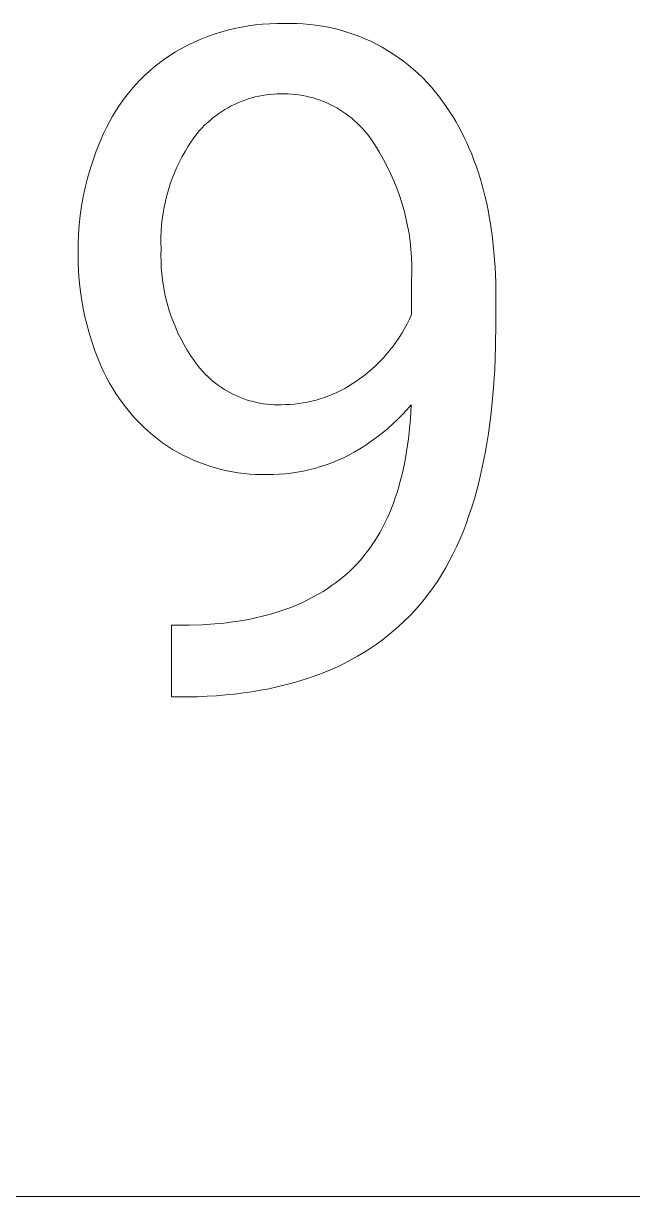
# Model space of a CAD drawing. Header units: millimetres. Extents: x -1519 to 3497, y -297 to 3208.
# Drawn here: x 2705.8 to 2749.4, y -16.4 to 67.6 of the extents above; entities that cross this region are included whole.
import ezdxf

# ---------------------------------------------------------------- set-up
doc = ezdxf.new("R2010")
doc.units = ezdxf.units.MM
doc.header["$MEASUREMENT"] = 0
doc.layers.add('Domyślny', color=7, linetype='Continuous', true_color=0x000000)

msp = doc.modelspace()

# ---------------------------------------------------------------- linework, layer by layer
at = {"layer": 'Domyślny', "color": 18, "lineweight": 15, "true_color": 0x000000}
for p, q in [((2720.432, 67.117), (2720.926, 67.236)), ((2720.926, 67.236), (2721.424, 67.338)), ((2721.424, 67.338), (2721.925, 67.423)), ((2721.925, 67.423), (2722.428, 67.491)), ((2722.428, 67.491), (2722.934, 67.541)), ((2722.934, 67.541), (2723.441, 67.573)), ((2723.441, 67.573), (2723.949, 67.587)), ((2723.949, 67.587), (2724.457, 67.584)), ((2724.457, 67.584), (2724.914, 67.594)), ((2724.914, 67.594), (2725.371, 67.589)), ((2725.371, 67.589), (2725.827, 67.567)), ((2725.827, 67.567), (2726.282, 67.53)), ((2726.282, 67.53), (2726.736, 67.478)), ((2726.736, 67.478), (2727.188, 67.409)), ((2727.188, 67.409), (2727.637, 67.326)), ((2727.637, 67.326), (2728.083, 67.227)), ((2728.083, 67.227), (2728.526, 67.112)), ((2718.041, 66.267), (2718.507, 66.47)), ((2718.507, 66.47), (2718.979, 66.657)), ((2718.979, 66.657), (2719.458, 66.827)), ((2719.458, 66.827), (2719.943, 66.98)), ((2719.943, 66.98), (2720.432, 67.117)), ((2728.526, 67.112), (2728.964, 66.983)), ((2728.964, 66.983), (2729.397, 66.838)), ((2729.397, 66.838), (2729.825, 66.679)), ((2729.825, 66.679), (2730.248, 66.505)), ((2730.248, 66.505), (2730.664, 66.317)), ((2716.299, 65.312), (2716.69, 65.563)), ((2716.69, 65.563), (2717.132, 65.814)), ((2717.132, 65.814), (2717.582, 66.048)), ((2717.582, 66.048), (2718.041, 66.267)), ((2730.664, 66.317), (2731.074, 66.115)), ((2731.074, 66.115), (2731.476, 65.898)), ((2731.476, 65.898), (2731.871, 65.668)), ((2731.871, 65.668), (2732.258, 65.425)), ((2715.184, 64.479), (2715.546, 64.77)), ((2715.546, 64.77), (2715.918, 65.047)), ((2715.918, 65.047), (2716.299, 65.312)), ((2732.258, 65.425), (2732.636, 65.168)), ((2732.636, 65.168), (2733.005, 64.899)), ((2733.005, 64.899), (2733.364, 64.617)), ((2714.162, 63.534), (2714.492, 63.861)), ((2714.492, 63.861), (2714.833, 64.176)), ((2714.833, 64.176), (2715.184, 64.479)), ((2733.364, 64.617), (2733.714, 64.323)), ((2733.714, 64.323), (2734.053, 64.017)), ((2734.053, 64.017), (2734.382, 63.699)), ((2713.538, 62.847), (2713.844, 63.196)), ((2713.844, 63.196), (2714.162, 63.534)), ((2734.382, 63.699), (2734.699, 63.371)), ((2734.699, 63.371), (2735.005, 63.032)), ((2735.005, 63.032), (2735.3, 62.682)), ((2712.963, 62.118), (2713.244, 62.487)), ((2713.244, 62.487), (2713.538, 62.847)), ((2721.902, 62.191), (2721.654, 62.107)), ((2722.154, 62.267), (2721.902, 62.191)), ((2722.408, 62.334), (2722.154, 62.267)), ((2722.664, 62.392), (2722.408, 62.334)), ((2722.922, 62.442), (2722.664, 62.392)), ((2723.181, 62.483), (2722.922, 62.442)), ((2723.442, 62.515), (2723.181, 62.483)), ((2723.703, 62.539), (2723.442, 62.515)), ((2723.965, 62.554), (2723.703, 62.539)), ((2724.228, 62.56), (2723.965, 62.554)), ((2724.49, 62.557), (2724.228, 62.56)), ((2724.752, 62.551), (2724.49, 62.557)), ((2725.013, 62.536), (2724.752, 62.551)), ((2725.273, 62.512), (2725.013, 62.536)), ((2725.533, 62.479), (2725.273, 62.512)), ((2725.791, 62.438), (2725.533, 62.479)), ((2726.047, 62.387), (2725.791, 62.438)), ((2726.302, 62.328), (2726.047, 62.387)), ((2726.555, 62.26), (2726.302, 62.328)), ((2726.805, 62.184), (2726.555, 62.26)), ((2727.052, 62.099), (2726.805, 62.184)), ((2735.3, 62.682), (2735.582, 62.323)), ((2735.582, 62.323), (2735.831, 61.989)), ((2712.2, 60.954), (2712.44, 61.351)), ((2712.44, 61.351), (2712.695, 61.739)), ((2712.695, 61.739), (2712.963, 62.118)), ((2720.011, 61.292), (2719.793, 61.145)), ((2720.233, 61.432), (2720.011, 61.292)), ((2720.46, 61.564), (2720.233, 61.432)), ((2720.691, 61.689), (2720.46, 61.564)), ((2720.926, 61.805), (2720.691, 61.689)), ((2721.165, 61.914), (2720.926, 61.805)), ((2721.408, 62.015), (2721.165, 61.914)), ((2721.654, 62.107), (2721.408, 62.015)), ((2727.296, 62.005), (2727.052, 62.099)), ((2727.537, 61.904), (2727.296, 62.005)), ((2727.775, 61.794), (2727.537, 61.904)), ((2728.008, 61.676), (2727.775, 61.794)), ((2728.237, 61.55), (2728.008, 61.676)), ((2728.462, 61.416), (2728.237, 61.55)), ((2728.682, 61.275), (2728.462, 61.416)), ((2735.831, 61.989), (2736.073, 61.647)), ((2736.073, 61.647), (2736.307, 61.298)), ((2736.307, 61.298), (2736.532, 60.942)), ((2711.76, 60.137), (2711.973, 60.549)), ((2711.973, 60.549), (2712.2, 60.954)), ((2718.977, 60.485), (2718.787, 60.304)), ((2719.172, 60.66), (2718.977, 60.485)), ((2719.374, 60.829), (2719.172, 60.66)), ((2719.581, 60.99), (2719.374, 60.829)), ((2719.793, 61.145), (2719.581, 60.99)), ((2728.897, 61.126), (2728.682, 61.275)), ((2729.107, 60.97), (2728.897, 61.126)), ((2729.311, 60.807), (2729.107, 60.97)), ((2729.51, 60.637), (2729.311, 60.807)), ((2729.703, 60.46), (2729.51, 60.637)), ((2729.889, 60.277), (2729.703, 60.46)), ((2736.532, 60.942), (2736.75, 60.578)), ((2736.75, 60.578), (2736.96, 60.206)), ((2711.287, 59.094), (2711.562, 59.717)), ((2711.562, 59.717), (2711.76, 60.137)), ((2718.256, 59.722), (2718.093, 59.516)), ((2718.427, 59.922), (2718.256, 59.722)), ((2718.604, 60.116), (2718.427, 59.922)), ((2718.787, 60.304), (2718.604, 60.116)), ((2730.069, 60.088), (2729.889, 60.277)), ((2730.243, 59.892), (2730.069, 60.088)), ((2730.41, 59.691), (2730.243, 59.892)), ((2730.569, 59.484), (2730.41, 59.691)), ((2736.96, 60.206), (2737.161, 59.828)), ((2737.161, 59.828), (2737.355, 59.441)), ((2711.034, 58.462), (2711.287, 59.094)), ((2717.611, 58.808), (2717.389, 58.441)), ((2717.846, 59.166), (2717.611, 58.808)), ((2718.093, 59.516), (2717.846, 59.166)), ((2730.722, 59.271), (2730.569, 59.484)), ((2730.867, 59.054), (2730.722, 59.271)), ((2731.005, 58.832), (2730.867, 59.054)), ((2731.302, 58.352), (2731.005, 58.832)), ((2737.355, 59.441), (2737.541, 59.048)), ((2737.541, 59.048), (2737.718, 58.647)), ((2710.803, 57.822), (2711.034, 58.462)), ((2717.179, 58.068), (2716.982, 57.688)), ((2717.389, 58.441), (2717.179, 58.068)), ((2731.582, 57.862), (2731.302, 58.352)), ((2737.718, 58.647), (2737.888, 58.238)), ((2737.888, 58.238), (2738.05, 57.822)), ((2710.407, 56.519), (2710.594, 57.174)), ((2710.594, 57.174), (2710.803, 57.822)), ((2716.797, 57.301), (2716.626, 56.908)), ((2716.982, 57.688), (2716.797, 57.301)), ((2731.845, 57.363), (2731.582, 57.862)), ((2732.091, 56.855), (2731.845, 57.363)), ((2738.05, 57.822), (2738.204, 57.399)), ((2738.204, 57.399), (2738.35, 56.968)), ((2710.243, 55.859), (2710.407, 56.519)), ((2716.469, 56.509), (2716.325, 56.106)), ((2716.626, 56.908), (2716.469, 56.509)), ((2732.32, 56.339), (2732.091, 56.855)), ((2732.53, 55.816), (2732.32, 56.339)), ((2738.35, 56.968), (2738.488, 56.53)), ((2738.488, 56.53), (2738.618, 56.084)), ((2710.102, 55.193), (2710.243, 55.859)), ((2716.194, 55.698), (2716.078, 55.285)), ((2716.325, 56.106), (2716.194, 55.698)), ((2732.723, 55.285), (2732.53, 55.816)), ((2738.618, 56.084), (2738.74, 55.631)), ((2738.74, 55.631), (2738.854, 55.17)), ((2709.984, 54.522), (2710.102, 55.193)), ((2715.975, 54.869), (2715.887, 54.45)), ((2716.078, 55.285), (2715.975, 54.869)), ((2732.897, 54.749), (2732.723, 55.285)), ((2733.052, 54.206), (2732.897, 54.749)), ((2738.854, 55.17), (2738.96, 54.702)), ((2738.96, 54.702), (2739.059, 54.227)), ((2709.817, 53.171), (2709.888, 53.848)), ((2709.888, 53.848), (2709.984, 54.522)), ((2715.813, 54.028), (2715.753, 53.604)), ((2715.887, 54.45), (2715.813, 54.028)), ((2733.189, 53.659), (2733.052, 54.206)), ((2739.059, 54.227), (2739.149, 53.744)), ((2739.149, 53.744), (2739.232, 53.253)), ((2709.768, 52.492), (2709.817, 53.171)), ((2715.708, 53.178), (2715.677, 52.75)), ((2715.753, 53.604), (2715.708, 53.178)), ((2733.307, 53.107), (2733.189, 53.659)), ((2733.406, 52.551), (2733.307, 53.107)), ((2739.232, 53.253), (2739.306, 52.756)), ((2709.743, 51.812), (2709.768, 52.492)), ((2715.66, 52.322), (2715.658, 51.894)), ((2715.677, 52.75), (2715.66, 52.322)), ((2733.485, 51.993), (2733.406, 52.551)), ((2739.306, 52.756), (2739.373, 52.25)), ((2739.373, 52.25), (2739.483, 51.218)), ((2709.741, 51.131), (2709.743, 51.812)), ((2715.658, 51.894), (2715.671, 51.465)), ((2715.671, 51.465), (2715.66, 51.018)), ((2733.546, 51.432), (2733.485, 51.993)), ((2733.587, 50.869), (2733.546, 51.432)), ((2739.483, 51.218), (2739.561, 50.155)), ((2709.744, 50.492), (2709.741, 51.131)), ((2709.768, 49.852), (2709.744, 50.492)), ((2715.66, 51.018), (2715.665, 50.572)), ((2715.665, 50.572), (2715.686, 50.125)), ((2733.609, 50.305), (2733.587, 50.869)), ((2709.813, 49.214), (2709.768, 49.852)), ((2715.686, 50.125), (2715.721, 49.68)), ((2715.721, 49.68), (2715.772, 49.236)), ((2733.594, 49.177), (2733.611, 49.741)), ((2733.611, 49.741), (2733.609, 50.305)), ((2739.561, 50.155), (2739.608, 49.063)), ((2709.879, 48.578), (2709.813, 49.214)), ((2715.772, 49.236), (2715.839, 48.794)), ((2715.839, 48.794), (2715.92, 48.355)), ((2733.594, 46.771), (2733.594, 49.177)), ((2739.608, 49.063), (2739.624, 47.941)), ((2709.966, 47.945), (2709.879, 48.578)), ((2710.073, 47.314), (2709.966, 47.945)), ((2715.92, 48.355), (2716.016, 47.918)), ((2716.016, 47.918), (2716.128, 47.485)), ((2739.624, 47.941), (2739.624, 46.187)), ((2710.202, 46.688), (2710.073, 47.314)), ((2716.128, 47.485), (2716.254, 47.057)), ((2716.254, 47.057), (2716.395, 46.633)), ((2710.35, 46.065), (2710.202, 46.688)), ((2716.395, 46.633), (2716.55, 46.214)), ((2716.55, 46.214), (2716.72, 45.8)), ((2733.272, 46.094), (2733.439, 46.43)), ((2733.439, 46.43), (2733.594, 46.771)), ((2739.624, 46.187), (2739.603, 44.484)), ((2710.519, 45.449), (2710.35, 46.065)), ((2710.708, 44.838), (2710.519, 45.449)), ((2716.72, 45.8), (2716.904, 45.393)), ((2716.904, 45.393), (2717.101, 44.992)), ((2732.705, 45.123), (2732.905, 45.441)), ((2732.905, 45.441), (2733.094, 45.764)), ((2733.094, 45.764), (2733.272, 46.094)), ((2710.918, 44.233), (2710.708, 44.838)), ((2717.101, 44.992), (2717.313, 44.598)), ((2717.313, 44.598), (2717.537, 44.212)), ((2732.043, 44.214), (2732.274, 44.51)), ((2732.274, 44.51), (2732.495, 44.813)), ((2732.495, 44.813), (2732.705, 45.123)), ((2711.146, 43.636), (2710.918, 44.233)), ((2717.537, 44.212), (2717.775, 43.834)), ((2717.775, 43.834), (2718.026, 43.464)), ((2731.553, 43.647), (2731.803, 43.927)), ((2731.803, 43.927), (2732.043, 44.214)), ((2739.603, 44.484), (2739.539, 42.84)), ((2711.395, 43.046), (2711.146, 43.636)), ((2711.578, 42.644), (2711.395, 43.046)), ((2718.026, 43.464), (2718.173, 43.26)), ((2718.173, 43.26), (2718.326, 43.062)), ((2718.326, 43.062), (2718.486, 42.869)), ((2718.486, 42.869), (2718.653, 42.681)), ((2730.463, 42.618), (2730.748, 42.862)), ((2730.748, 42.862), (2731.025, 43.115)), ((2731.025, 43.115), (2731.294, 43.376)), ((2731.294, 43.376), (2731.553, 43.647)), ((2739.539, 42.84), (2739.432, 41.253)), ((2711.775, 42.248), (2711.578, 42.644)), ((2711.986, 41.858), (2711.775, 42.248)), ((2718.653, 42.681), (2718.826, 42.499)), ((2718.826, 42.499), (2719.005, 42.323)), ((2719.005, 42.323), (2719.19, 42.154)), ((2719.19, 42.154), (2719.381, 41.991)), ((2719.381, 41.991), (2719.577, 41.834)), ((2729.612, 41.977), (2729.869, 42.161)), ((2729.869, 42.161), (2730.17, 42.385)), ((2730.17, 42.385), (2730.463, 42.618)), ((2712.208, 41.476), (2711.986, 41.858)), ((2712.444, 41.101), (2712.208, 41.476)), ((2719.577, 41.834), (2719.778, 41.684)), ((2719.778, 41.684), (2719.984, 41.541)), ((2719.984, 41.541), (2720.196, 41.406)), ((2720.196, 41.406), (2720.411, 41.277)), ((2720.411, 41.277), (2720.631, 41.156)), ((2720.631, 41.156), (2720.855, 41.043)), ((2727.952, 41.062), (2728.241, 41.191)), ((2728.241, 41.191), (2728.525, 41.329)), ((2728.525, 41.329), (2728.805, 41.478)), ((2728.805, 41.478), (2729.079, 41.635)), ((2729.079, 41.635), (2729.348, 41.801)), ((2729.348, 41.801), (2729.612, 41.977)), ((2739.432, 41.253), (2739.282, 39.726)), ((2712.691, 40.734), (2712.444, 41.101)), ((2712.951, 40.375), (2712.691, 40.734)), ((2713.222, 40.026), (2712.951, 40.375)), ((2720.855, 41.043), (2721.082, 40.937)), ((2721.082, 40.937), (2721.314, 40.839)), ((2721.314, 40.839), (2721.548, 40.749)), ((2721.548, 40.749), (2721.785, 40.667)), ((2721.785, 40.667), (2722.025, 40.593)), ((2722.025, 40.593), (2722.267, 40.528)), ((2722.267, 40.528), (2722.512, 40.471)), ((2722.512, 40.471), (2722.758, 40.422)), ((2722.758, 40.422), (2723.005, 40.381)), ((2723.005, 40.381), (2723.254, 40.349)), ((2723.254, 40.349), (2723.504, 40.326)), ((2723.504, 40.326), (2723.755, 40.311)), ((2723.755, 40.311), (2724.006, 40.305)), ((2724.006, 40.305), (2724.257, 40.307)), ((2724.257, 40.307), (2724.573, 40.312)), ((2724.573, 40.312), (2724.889, 40.328)), ((2724.889, 40.328), (2725.204, 40.355)), ((2725.204, 40.355), (2725.518, 40.392)), ((2725.518, 40.392), (2725.831, 40.44)), ((2725.831, 40.44), (2726.142, 40.498)), ((2726.142, 40.498), (2726.451, 40.566)), ((2726.451, 40.566), (2726.758, 40.645)), ((2726.758, 40.645), (2727.061, 40.734)), ((2727.061, 40.734), (2727.362, 40.833)), ((2727.362, 40.833), (2727.659, 40.943)), ((2727.659, 40.943), (2727.952, 41.062)), ((2733.561, 40.307), (2733.243, 39.94)), ((2733.502, 39.309), (2733.561, 40.307)), ((2713.505, 39.685), (2713.222, 40.026)), ((2713.799, 39.354), (2713.505, 39.685)), ((2732.913, 39.584), (2732.572, 39.239)), ((2733.243, 39.94), (2732.913, 39.584)), ((2739.282, 39.726), (2739.09, 38.257)), ((2714.104, 39.033), (2713.799, 39.354)), ((2714.419, 38.722), (2714.104, 39.033)), ((2714.744, 38.422), (2714.419, 38.722)), ((2732.22, 38.905), (2731.857, 38.583)), ((2732.572, 39.239), (2732.22, 38.905)), ((2733.415, 38.345), (2733.502, 39.309)), ((2715.079, 38.133), (2714.744, 38.422)), ((2715.423, 37.855), (2715.079, 38.133)), ((2715.776, 37.588), (2715.423, 37.855)), ((2731.101, 37.975), (2730.708, 37.69)), ((2731.484, 38.273), (2731.101, 37.975)), ((2731.857, 38.583), (2731.484, 38.273)), ((2733.299, 37.414), (2733.361, 37.875)), ((2733.361, 37.875), (2733.415, 38.345)), ((2739.09, 38.257), (2738.978, 37.544)), ((2716.138, 37.334), (2715.776, 37.588)), ((2716.493, 37.113), (2716.138, 37.334)), ((2716.855, 36.903), (2716.493, 37.113)), ((2729.896, 37.159), (2729.477, 36.914)), ((2730.306, 37.418), (2729.896, 37.159)), ((2730.708, 37.69), (2730.306, 37.418)), ((2733.154, 36.518), (2733.23, 36.962)), ((2733.23, 36.962), (2733.299, 37.414)), ((2738.978, 37.544), (2738.855, 36.846)), ((2717.224, 36.706), (2716.855, 36.903)), ((2717.598, 36.521), (2717.224, 36.706)), ((2717.979, 36.349), (2717.598, 36.521)), ((2718.366, 36.189), (2717.979, 36.349)), ((2718.757, 36.042), (2718.366, 36.189)), ((2727.878, 36.157), (2727.476, 36.009)), ((2728.275, 36.319), (2727.878, 36.157)), ((2728.666, 36.494), (2728.275, 36.319)), ((2729.051, 36.682), (2728.666, 36.494)), ((2729.477, 36.914), (2729.051, 36.682)), ((2733.071, 36.082), (2733.154, 36.518)), ((2738.721, 36.162), (2738.577, 35.493)), ((2738.855, 36.846), (2738.721, 36.162)), ((2719.153, 35.909), (2718.757, 36.042)), ((2719.553, 35.788), (2719.153, 35.909)), ((2719.957, 35.681), (2719.553, 35.788)), ((2720.364, 35.587), (2719.957, 35.681)), ((2720.775, 35.507), (2720.364, 35.587)), ((2721.187, 35.44), (2720.775, 35.507)), ((2721.602, 35.387), (2721.187, 35.44)), ((2722.018, 35.348), (2721.602, 35.387)), ((2722.435, 35.322), (2722.018, 35.348)), ((2722.853, 35.31), (2722.435, 35.322)), ((2723.271, 35.313), (2722.853, 35.31)), ((2723.699, 35.317), (2723.271, 35.313)), ((2724.127, 35.336), (2723.699, 35.317)), ((2724.554, 35.369), (2724.127, 35.336)), ((2724.98, 35.417), (2724.554, 35.369)), ((2725.404, 35.48), (2724.98, 35.417)), ((2725.825, 35.557), (2725.404, 35.48)), ((2726.243, 35.649), (2725.825, 35.557)), ((2726.658, 35.755), (2726.243, 35.649)), ((2727.07, 35.875), (2726.658, 35.755)), ((2727.476, 36.009), (2727.07, 35.875)), ((2732.883, 35.236), (2732.98, 35.655)), ((2732.98, 35.655), (2733.071, 36.082)), ((2738.577, 35.493), (2738.422, 34.839)), ((2732.547, 34.031), (2732.666, 34.425)), ((2732.666, 34.425), (2732.778, 34.826)), ((2732.778, 34.826), (2732.883, 35.236)), ((2738.422, 34.839), (2738.256, 34.2)), ((2732.287, 33.271), (2732.42, 33.647)), ((2732.42, 33.647), (2732.547, 34.031)), ((2738.256, 34.2), (2738.08, 33.575)), ((2731.999, 32.544), (2732.146, 32.903)), ((2732.146, 32.903), (2732.287, 33.271)), ((2737.893, 32.964), (2737.695, 32.369)), ((2738.08, 33.575), (2737.893, 32.964)), ((2731.682, 31.851), (2731.844, 32.193)), ((2731.844, 32.193), (2731.999, 32.544)), ((2737.695, 32.369), (2737.486, 31.788)), ((2731.153, 30.876), (2731.336, 31.192)), ((2731.336, 31.192), (2731.513, 31.517)), ((2731.513, 31.517), (2731.682, 31.851)), ((2737.267, 31.221), (2737.037, 30.67)), ((2737.486, 31.788), (2737.267, 31.221)), ((2730.56, 29.978), (2730.765, 30.269)), ((2730.765, 30.269), (2730.963, 30.568)), ((2730.963, 30.568), (2731.153, 30.876)), ((2737.037, 30.67), (2736.796, 30.132)), ((2729.904, 29.157), (2730.13, 29.422)), ((2730.13, 29.422), (2730.349, 29.696)), ((2730.349, 29.696), (2730.56, 29.978)), ((2736.545, 29.61), (2736.282, 29.102)), ((2736.796, 30.132), (2736.545, 29.61)), ((2729.184, 28.414), (2729.431, 28.653)), ((2729.431, 28.653), (2729.671, 28.901)), ((2729.671, 28.901), (2729.904, 29.157)), ((2736.009, 28.609), (2735.725, 28.131)), ((2736.282, 29.102), (2736.009, 28.609)), ((2728.128, 27.536), (2728.402, 27.745)), ((2728.402, 27.745), (2728.67, 27.961)), ((2728.67, 27.961), (2728.93, 28.184)), ((2728.93, 28.184), (2729.184, 28.414)), ((2735.725, 28.131), (2735.431, 27.667)), ((2726.963, 26.77), (2727.265, 26.951)), ((2727.265, 26.951), (2727.559, 27.139)), ((2727.559, 27.139), (2727.847, 27.334)), ((2727.847, 27.334), (2728.128, 27.536)), ((2735.126, 27.218), (2734.81, 26.783)), ((2735.431, 27.667), (2735.126, 27.218)), ((2725.355, 25.969), (2725.69, 26.115)), ((2725.69, 26.115), (2726.019, 26.268)), ((2726.019, 26.268), (2726.34, 26.429)), ((2726.34, 26.429), (2726.655, 26.596)), ((2726.655, 26.596), (2726.963, 26.77)), ((2734.483, 26.364), (2734.145, 25.958)), ((2734.81, 26.783), (2734.483, 26.364)), ((2722.818, 25.141), (2723.201, 25.238)), ((2723.201, 25.238), (2723.577, 25.343)), ((2723.577, 25.343), (2723.946, 25.454)), ((2723.946, 25.454), (2724.309, 25.572)), ((2724.309, 25.572), (2724.664, 25.697)), ((2724.664, 25.697), (2725.013, 25.83)), ((2725.013, 25.83), (2725.355, 25.969)), ((2733.797, 25.565), (2733.438, 25.184)), ((2734.145, 25.958), (2733.797, 25.565)), ((2716.422, 19.394), (2716.422, 24.522)), ((2716.422, 24.522), (2717.692, 24.522)), ((2717.692, 24.522), (2718.615, 24.555)), ((2718.615, 24.555), (2719.51, 24.616)), ((2719.51, 24.616), (2719.947, 24.657)), ((2719.947, 24.657), (2720.378, 24.705)), ((2720.378, 24.705), (2720.802, 24.76)), ((2720.802, 24.76), (2721.219, 24.822)), ((2721.219, 24.822), (2721.629, 24.891)), ((2721.629, 24.891), (2722.032, 24.968)), ((2722.032, 24.968), (2722.429, 25.051)), ((2722.429, 25.051), (2722.818, 25.141)), ((2732.686, 24.458), (2732.295, 24.113)), ((2733.067, 24.815), (2732.686, 24.458)), ((2733.438, 25.184), (2733.067, 24.815)), ((2731.892, 23.781), (2731.478, 23.46)), ((2732.295, 24.113), (2731.892, 23.781)), ((2730.619, 22.856), (2730.173, 22.572)), ((2731.054, 23.152), (2730.619, 22.856)), ((2731.478, 23.46), (2731.054, 23.152)), ((2729.248, 22.04), (2728.769, 21.793)), ((2729.715, 22.3), (2729.248, 22.04)), ((2730.173, 22.572), (2729.715, 22.3)), ((2727.267, 21.123), (2726.745, 20.924)), ((2727.779, 21.334), (2727.267, 21.123)), ((2728.279, 21.557), (2727.779, 21.334)), ((2728.769, 21.793), (2728.279, 21.557)), ((2724.548, 20.249), (2723.971, 20.11)), ((2725.113, 20.399), (2724.548, 20.249)), ((2725.668, 20.562), (2725.113, 20.399)), ((2726.212, 20.737), (2725.668, 20.562)), ((2726.745, 20.924), (2726.212, 20.737)), ((2717.608, 19.394), (2716.422, 19.394)), ((2718.294, 19.411), (2717.608, 19.394)), ((2718.968, 19.44), (2718.294, 19.411)), ((2719.631, 19.481), (2718.968, 19.44)), ((2720.284, 19.535), (2719.631, 19.481)), ((2720.926, 19.6), (2720.284, 19.535)), ((2721.556, 19.678), (2720.926, 19.6)), ((2722.176, 19.768), (2721.556, 19.678)), ((2722.786, 19.87), (2722.176, 19.768)), ((2723.384, 19.984), (2722.786, 19.87)), ((2723.971, 20.11), (2723.384, 19.984)), ((1601.477, -16.362), (3497.131, -16.362))]:
    msp.add_line(p, q, dxfattribs=at)

doc.saveas('drawing.dxf')
